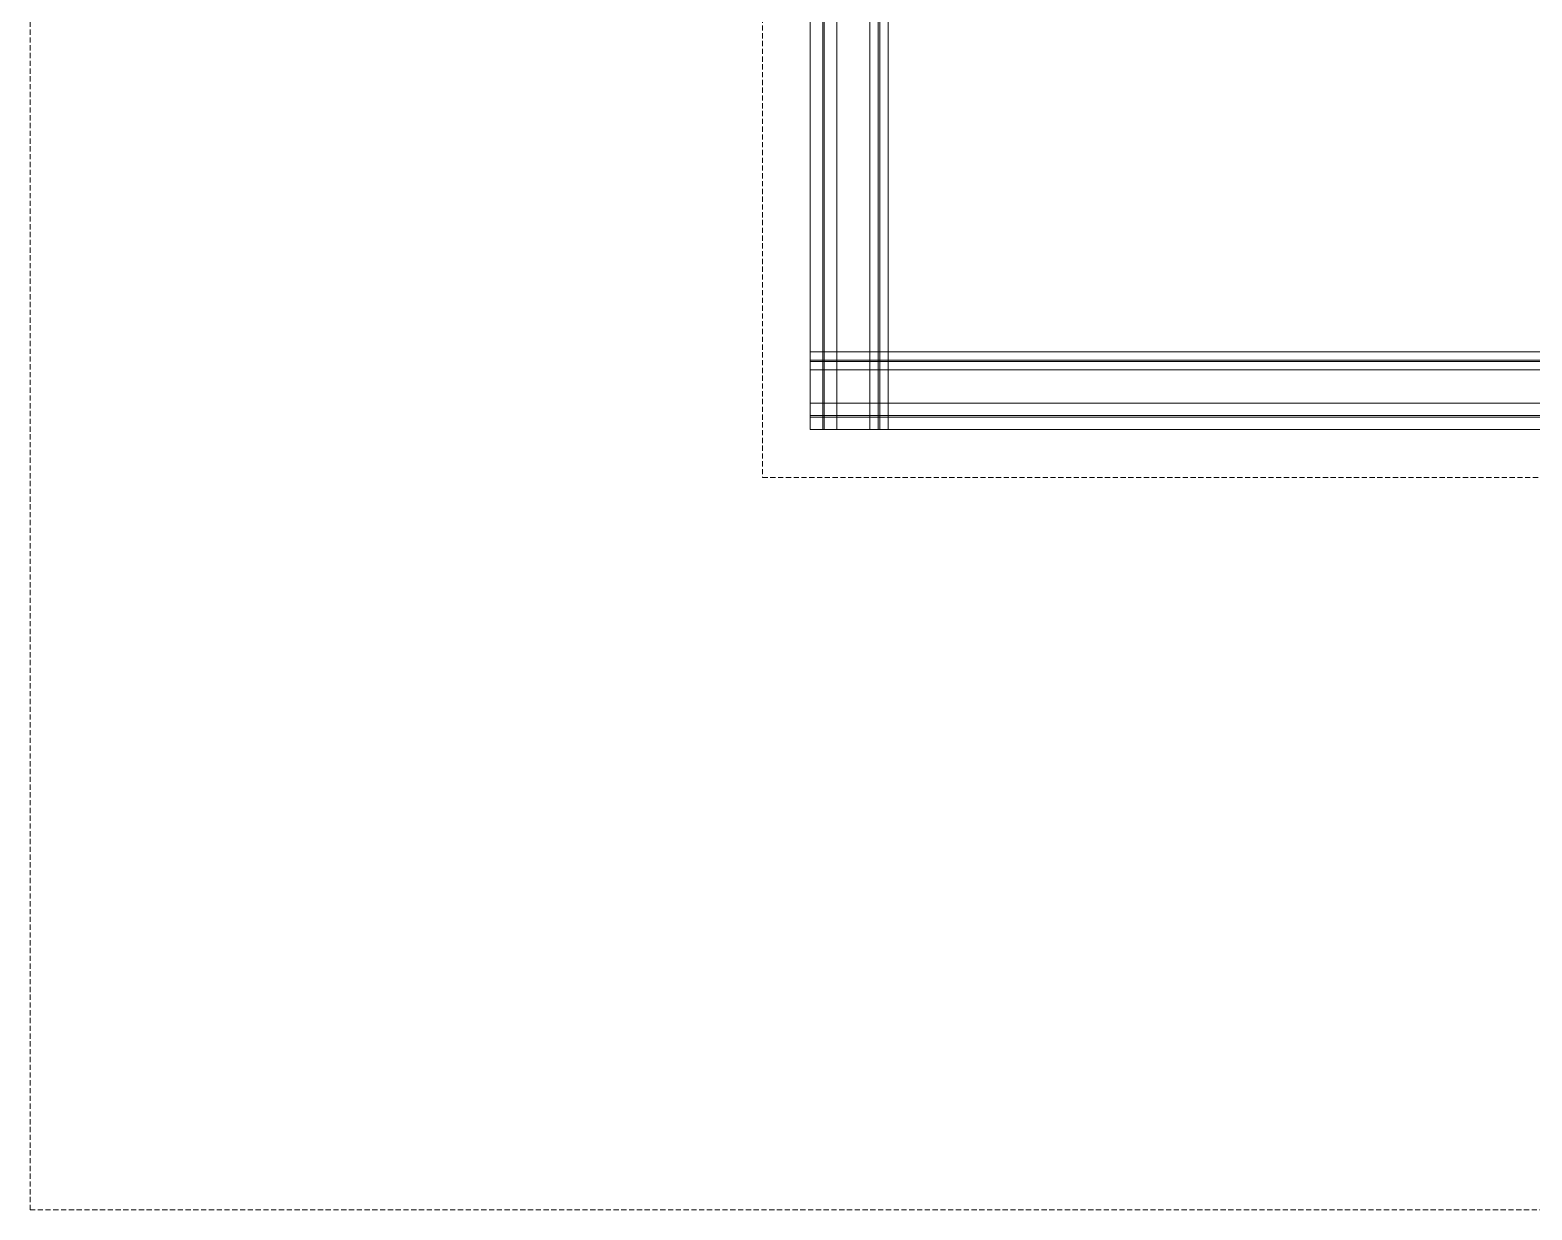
# Model space of a CAD drawing. Extents: x -1457 to 23780, y -2071 to 4205.
# Drawn here: x 13012.2 to 13084.6, y 284.7 to 341.6 of the extents above; entities that cross this region are included whole.
import ezdxf

# ---------------------------------------------------------------- set-up
doc = ezdxf.new("R2010")
doc.units = 0
doc.header["$MEASUREMENT"] = 0
doc.linetypes.add('HIDDEN', pattern=[0.375, 0.25, -0.125])
doc.layers.add('15', color=9, linetype='Continuous', lineweight=9)
doc.layers.add('M-TEFRIS2-015', color=129, linetype='Continuous', lineweight=9)

# ---------------------------------------------------------------- blocks, each defined once
blk = doc.blocks.new('*U220')
at = {"layer": '15'}
for p, q in [((1.469, -18.947), (62.699, -18.947)), ((1.469, -19.347), (62.699, -19.347)), ((1.469, -19.423), (62.699, -19.423)), ((1.469, -19.823), (62.699, -19.823)), ((1.469, -21.423), (62.699, -21.423)), ((1.469, -22.023), (62.699, -22.023)), ((1.469, -22.099), (62.699, -22.099)), ((1.469, -22.699), (62.699, -22.699))]:
    blk.add_line(p, q, dxfattribs=at)
blk = doc.blocks.new('*U221')
at = {"layer": '15'}
for p, q in [((-1.469, -18.947), (-62.699, -18.947)), ((-1.469, -19.347), (-62.699, -19.347)), ((-1.469, -19.423), (-62.699, -19.423)), ((-1.469, -19.823), (-62.699, -19.823)), ((-1.469, -21.423), (-62.699, -21.423)), ((-1.469, -22.023), (-62.699, -22.023)), ((-1.469, -22.099), (-62.699, -22.099)), ((-1.469, -22.699), (-62.699, -22.699))]:
    blk.add_line(p, q, dxfattribs=at)

msp = doc.modelspace()

# ---------------------------------------------------------------- linework, layer by layer
at = {"layer": 'M-TEFRIS2-015', "linetype": 'HIDDEN', "lineweight": 0}
for points in [[(15478.819, 284.7), (13012.2, 284.7), (13012.2, 1124.027)], [(13047.5, 1124.027), (13047.5, 320), (15478.819, 320)]]:
    msp.add_lwpolyline(points, dxfattribs=at)

# ---------------------------------------------------------------- block references
at = {"layer": 'M-TEFRIS2-015', "linetype": 'HIDDEN', "lineweight": 0, "rotation": 270}
msp.add_blockref('*U220', (13072.5, 385), dxfattribs=at)
at = {"layer": 'M-TEFRIS2-015', "linetype": 'HIDDEN', "lineweight": 0}
msp.add_blockref('*U221', (13112.5, 345), dxfattribs=at)

doc.saveas('drawing.dxf')
